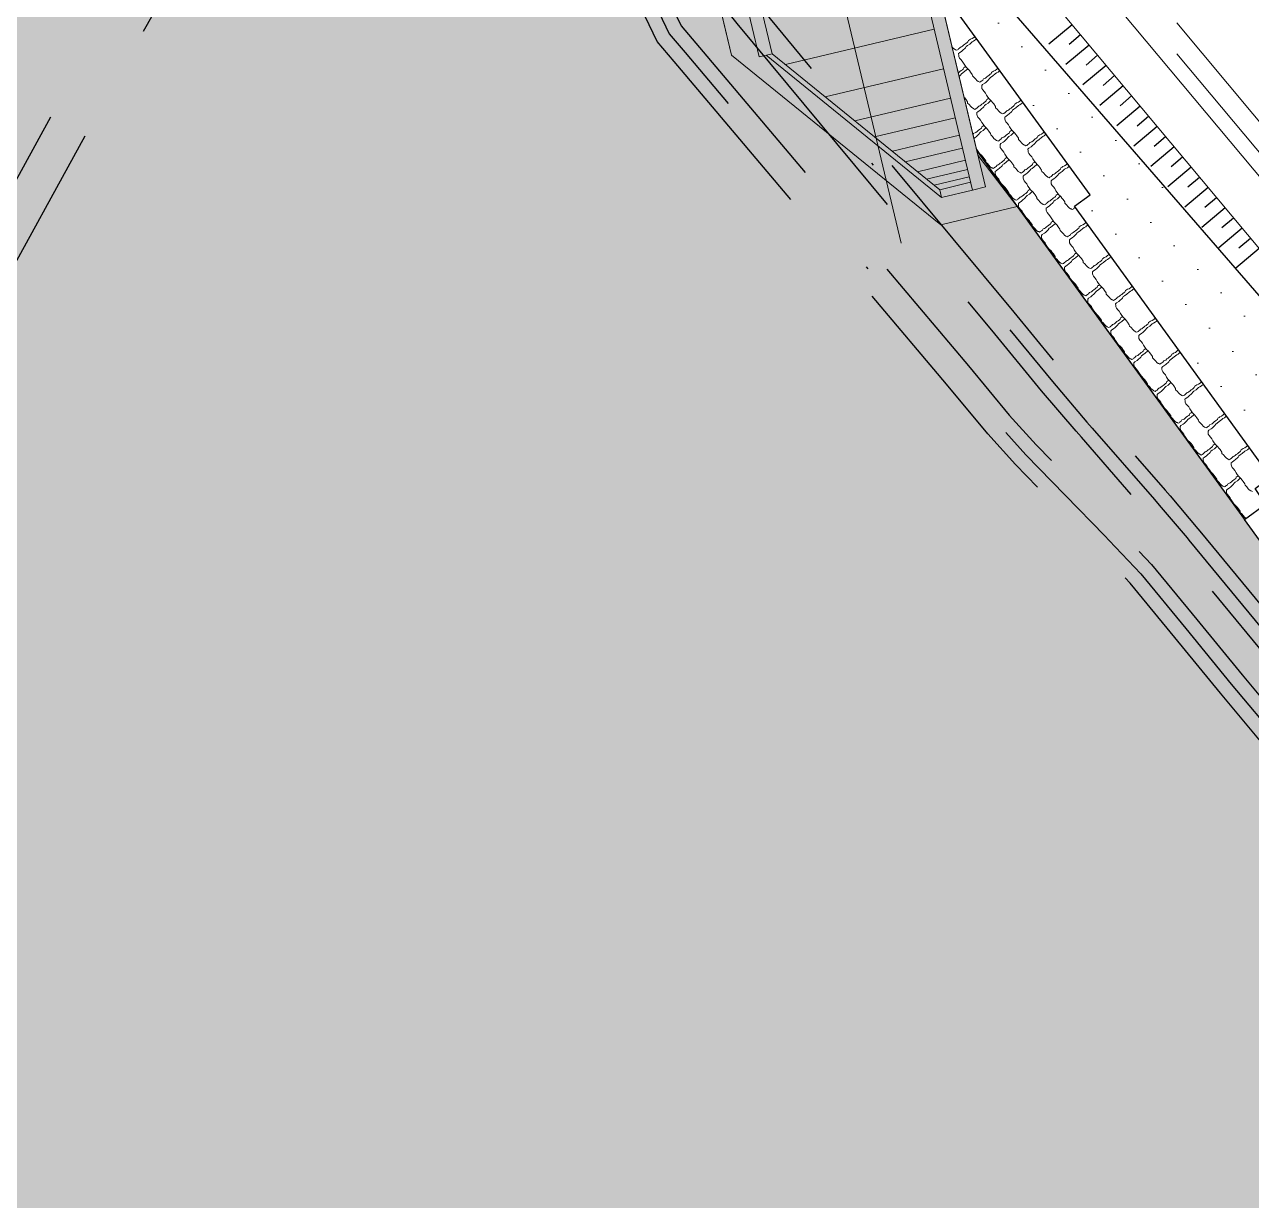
# Model space of a CAD drawing. Extents: x -367 to 63045, y 275 to 109039.
# Drawn here: x 62247.84 to 62294.12, y 108348.24 to 108392.58 of the extents above; entities that cross this region are included whole.
import ezdxf

# ---------------------------------------------------------------- set-up
doc = ezdxf.new("R2010")
doc.units = 0
doc.header["$LTSCALE"] = 25.401856
doc.header["$MEASUREMENT"] = 0
for name, pattern in [('ACAD_ISO04W100', [30, 24, -3, 0, -3]), ('DOT', [0.55, 0.3, -0.25]), ('NASCOSTA', [9.525, 6.35, -3.175]), ('TRATTEGGIATA2', [0.375, 0.25, -0.125]), ('TRATTOPUNTO2', [12.7, 6.35, -3.175, 0, -3.175])]:
    doc.linetypes.add(name, pattern=pattern)
for name, color, linetype in [('Bâti', 7, 'Continuous'), ('colore lago', 131, 'Continuous'), ('Conduite 1000', 170, 'Continuous'), ('Limite fiume', 6, 'Continuous'), ('LIN010CO', 2, 'Continuous'), ('LIN010TR', 2, 'NASCOSTA'), ('LIN018CO', 6, 'Continuous'), ('LIN018TR', 6, 'NASCOSTA'), ('LIN025CO', 7, 'Continuous'), ('LINCOLO-ROSSO-025', 10, 'Continuous'), ('sezioni', 7, 'Continuous'), ('TRATTCOLO-32', 255, 'Continuous')]:
    doc.layers.add(name, color=color, linetype=linetype)
doc.layers.add('Colori bordi', color=5, linetype='Continuous', plot=False)

# ---------------------------------------------------------------- blocks, each defined once
blk = doc.blocks.new('CONTORNO')
at = {"layer": 'Colori bordi', "lineweight": 0, "ltscale": 2, "flags": 128}
blk.add_lwpolyline([(18.407, -96.98), (19.153, -100.108), (27.051, -106.511), (29.932, -105.824), (28.44, -103.877), (26.165, -94.334)], dxfattribs=at)

msp = doc.modelspace()

# ---------------------------------------------------------------- hatches: boundary and pattern name
at = {"layer": 'colore lago', "linetype": 'Continuous', "lineweight": 0}
msp.add_hatch(color=256, dxfattribs=at).paths.add_polyline_path([(62336.92323, 108293.04813), (62333.90524, 108303.27811), (62333.50124, 108310.92212), (62334.36424, 108318.97013), (62332.61625, 108325.87713), (62326.06826, 108334.70213), (62319.40526, 108340.13313), (62316.61826, 108344.33414), (62312.52126, 108349.63313), (62306.31327, 108355.78014), (62304.17027, 108355.55414), (62302.59827, 108357.25814), (62302.86027, 108361.51714), (62293.86072, 108373.91181), (62285.29071, 108385.71488), (62282.40962, 108385.02816), (62274.51151, 108391.43158), (62273.76615, 108394.55875), (62260.40498, 108410.55144), (62260.52889, 108410.65209), (62260.3153, 108410.90117), (62255.5903, 108416.41117), (62250.33131, 108421.94018), (62241.24231, 108431.17917), (62234.98331, 108437.62619), (62227.60532, 108445.26418), (62220.97633, 108452.32219), (62211.76733, 108462.6542), (62208.62233, 108466.7012), (62197.58734, 108482.1832), (62191.89137, 108491.3199), (62191.43882, 108491.03891), (62186.59769, 108488.03303), (62181.27969, 108484.73108), (62168.59034, 108476.85222), (62174.6282, 108467.19098), (62189.12332, 108443.99721), (62186.69934, 108442.47111), (62188.56332, 108439.28421), (62189.55032, 108437.2682), (62191.19031, 108432.91621), (62192.78731, 108428.64721), (62194.52631, 108424.4992), (62197.2043, 108419.1592), (62200.2003, 108414.07821), (62204.1643, 108407.81121), (62206.6852, 108403.75234), (62207.99329, 108401.6462), (62212.81229, 108394.01118), (62216.40901, 108388.33722), (62217.92529, 108388.60119), (62221.00729, 108386.75419), (62224.21728, 108383.37418), (62224.25628, 108374.64619), (62231.54027, 108364.01618), (62237.33527, 108356.54217), (62246.91026, 108344.37718), (62258.01525, 108328.60216), (62257.89824, 108328.25189), (62266.16024, 108316.11416), (62275.87224, 108302.28214), (62285.89723, 108284.80716), (62293.80836, 108270.24562), (62344.47634, 108270.24559), (62342.63322, 108276.55612), (62338.51123, 108287.84912)])
at = {"layer": 'LIN010CO', "linetype": 'Continuous', "lineweight": 0}
h = msp.add_hatch(dxfattribs=at)
h.set_pattern_fill('DOTS', color=256, scale=20, angle=-45.000034, style=0)
h.set_pattern_definition([(314.9999663, (170922.6624, 46313.891), (1.325825475, 0.441940959), [0, -1.25])])
h.paths.add_polyline_path([(62293.8866, 108373.87615), (62294.74989, 108374.50297), (62294.36226, 108375.0659), (62294.97124, 108375.52722), (62287.60552, 108385.68906), (62288.17528, 108386.18233), (62282.90207, 108393.29149), (62282.52255, 108393.0156), (62281.52408, 108397.20465), (62296.55122, 108379.88712), (62296.74527, 108380.04923), (62302.195, 108373.52616), (62302.38904, 108373.68828), (62305.512, 108369.95025), (62305.07168, 108369.58238), (62313.72335, 108361.01655), (62312.72414, 108360.17064), (62313.20972, 108359.60155), (62302.86027, 108361.51714)])
at = {"layer": 'LINCOLO-ROSSO-025', "linetype": 'Continuous', "lineweight": 0}
h = msp.add_hatch(color=256, dxfattribs=at)
h.dxf.hatch_style = 1
h.paths.add_polyline_path([(62281.52404, 108397.20468), (62280.80485, 108398.06552), (62280.65178, 108398.70771), (62277.65571, 108397.99359), (62280.34758, 108386.69997), (62282.40959, 108385.02818), (62285.29068, 108385.7149), (62283.79853, 108387.66216)])
h.paths.add_polyline_path([(62277.65571, 108397.99359), (62274.17327, 108397.16354), (62274.62875, 108395.2526), (62273.76611, 108394.55877), (62274.51148, 108391.43161), (62280.34758, 108386.69997)])

# ---------------------------------------------------------------- linework, layer by layer
at = {"layer": 'Bâti', "color": 2, "linetype": 'DOT'}
for p, q in [((62254.74728, 108399.69419), (62248.82028, 108389.09219)), ((62256.03955, 108398.97174), (62250.11254, 108388.36976)), ((62248.82028, 108389.09219), (62241.81827, 108376.37819)), ((62250.11714, 108388.37797), (62243.11513, 108375.66397))]:
    msp.add_line(p, q, dxfattribs=at)
at = {"layer": 'Colori bordi', "linetype": 'Continuous', "lineweight": 0, "flags": 128}
msp.add_lwpolyline([(62302.86027, 108361.51714), (62293.86072, 108373.91181), (62285.29071, 108385.71488), (62282.40962, 108385.02816), (62274.51151, 108391.43158), (62273.76615, 108394.55875)], dxfattribs=at)
at = {"layer": 'Conduite 1000', "linetype": 'TRATTEGGIATA2', "ltscale": 1.5, "flags": 128}
for points, elevation in [([(62251.95946, 108435.53684), (62257.4907, 108429.58396), (62263.07437, 108424.05841), (62264.02223, 108422.78383), (62264.81419, 108421.02543), (62266.05072, 108417.42945), (62273.68149, 108396.40989), (62274.80459, 108394.23107), (62275.54754, 108393.3015), (62285.15483, 108381.73258), (62287.02351, 108379.45941), (62288.3225, 108377.94112), (62288.51647, 108377.71842), (62290.86799, 108375.02093), (62291.05237, 108374.80341), (62292.10461, 108373.56749), (62292.17715, 108373.4816), (62295.67762, 108369.23307), (62299.92524, 108364.06733), (62304.18014, 108358.89406), (62309.20658, 108352.82374), (62314.23312, 108346.7533), (62319.36916, 108340.58435), (62324.5069, 108334.41528), (62329.22024, 108328.76836), (62333.93474, 108323.12195), (62354.72119, 108298.35522), (62356.13646, 108296.63077), (62357.41948, 108295.16879), (62358.1715, 108294.23255), (62359.12181, 108293.10567), (62359.46553, 108292.72139), (62364.09006, 108286.93347), (62371.40697, 108278.241), (62371.76234, 108277.14286), (62370.74431, 108276.81342), (62370.45345, 108277.71223), (62363.26266, 108286.25487), (62358.64817, 108292.03023), (62358.31389, 108292.40394), (62357.34529, 108293.55252), (62356.59987, 108294.48054), (62355.32057, 108295.93828), (62353.89782, 108297.67185), (62333.11428, 108322.43512), (62328.39878, 108328.08271), (62323.68507, 108333.73008), (62318.54685, 108339.89972), (62313.40989, 108346.06977), (62308.38244, 108352.14133), (62303.35487, 108358.21301), (62299.09877, 108363.38775), (62294.85182, 108368.55267), (62291.35549, 108372.79617), (62291.28851, 108372.87547), (62290.2369, 108374.11066), (62290.05656, 108374.32342), (62287.70961, 108377.01565), (62287.51254, 108377.24192), (62286.20363, 108378.7718), (62284.32996, 108381.05104), (62274.71796, 108392.62562), (62273.90228, 108393.64619), (62272.69906, 108395.98046), (62265.04183, 108417.07289), (62263.81836, 108420.63092), (62263.09432, 108422.23852), (62262.26413, 108423.35486), (62256.72212, 108428.83919), (62251.1756, 108434.80851)], 279.04002), ([(62252.41321, 108431.84472), (62254.14115, 108430.06182), (62258.02784, 108426.06464), (62261.92291, 108422.06028), (62262.7758, 108420.95461), (62263.27823, 108419.7726), (62264.06082, 108417.4834), (62264.96708, 108414.69504), (62265.87182, 108411.91133), (62271.4111, 108395.0468), (62272.60671, 108392.52841), (62273.16639, 108391.87993), (62283.44518, 108379.71143), (62284.98426, 108377.84661), (62285.99854, 108376.72741), (62287.47736, 108375.21273), (62288.9777, 108373.67422), (62289.15044, 108373.48544), (62290.34883, 108372.2227), (62292.05886, 108370.14168), (62293.77573, 108368.05304), (62298.89739, 108361.89308), (62304.02188, 108355.73194), (62307.20367, 108351.89342), (62314.27247, 108343.36907), (62319.39961, 108337.2491), (62323.03994, 108332.90385), (62324.53695, 108331.11621), (62324.65013, 108330.97909), (62325.7453, 108329.67485), (62334.25039, 108319.52437), (62334.42615, 108319.3151), (62350.21247, 108300.51809), (62352.17408, 108298.15808), (62354.56962, 108295.25147), (62355.40394, 108294.28255), (62356.42608, 108293.00175), (62357.81361, 108291.33771), (62361.63176, 108286.69279), (62365.61676, 108281.91706), (62369.66666, 108277.06356), (62370.1606, 108275.60771), (62369.14733, 108275.26393), (62368.71742, 108276.53105), (62364.79521, 108281.23153), (62360.80768, 108286.01029), (62356.98941, 108290.65536), (62355.59692, 108292.32534), (62354.58008, 108293.5995), (62353.75126, 108294.56203), (62351.34979, 108297.47584), (62349.39134, 108299.83204), (62333.60679, 108318.62695), (62333.43063, 108318.83669), (62324.92551, 108328.98721), (62323.82779, 108330.29449), (62323.71416, 108330.43217), (62322.21974, 108332.21671), (62318.57941, 108336.56196), (62313.45054, 108342.68399), (62306.37988, 108351.21058), (62303.19867, 108355.04841), (62298.07463, 108361.209), (62292.95105, 108367.37127), (62291.23217, 108369.46236), (62289.5464, 108371.51386), (62288.36762, 108372.75592), (62288.19978, 108372.93934), (62286.71174, 108374.46524), (62285.21904, 108375.99415), (62284.17478, 108377.14643), (62282.62383, 108379.02563), (62272.35264, 108391.18512), (62271.70215, 108391.93883), (62270.41558, 108394.64883), (62264.85473, 108411.57901), (62263.94947, 108414.36431), (62263.04573, 108417.14495), (62262.27832, 108419.38975), (62261.84475, 108420.40974), (62261.11315, 108421.35819), (62257.26071, 108425.31871), (62253.3734, 108429.31652), (62251.64486, 108431.10005)], 277.83343)]:
    msp.add_lwpolyline(points, close=True, dxfattribs=dict(at, elevation=elevation))
at = {"layer": 'Conduite 1000', "linetype": 'TRATTOPUNTO2', "ltscale": 0.1, "flags": 128}
for points, elevation in [([(62251.56753, 108435.17267), (62257.10641, 108429.21158), (62262.66925, 108423.70664), (62263.55828, 108422.51117), (62264.31628, 108420.82817), (62265.54628, 108417.25117), (62273.19028, 108396.19517), (62274.35343, 108393.93863), (62275.13275, 108392.96356), (62284.7424, 108381.39181), (62286.61357, 108379.1156), (62287.91752, 108377.59152), (62288.11304, 108377.36704), (62290.46228, 108374.67217), (62290.64464, 108374.45703), (62291.69656, 108373.22148), (62291.76632, 108373.13888), (62295.26472, 108368.89287), (62299.512, 108363.72754), (62303.7675, 108358.55354), (62308.79451, 108352.48254), (62313.82151, 108346.41154), (62318.95801, 108340.24203), (62324.09598, 108334.07268), (62328.80951, 108328.42553), (62333.52451, 108322.77853), (62354.30951, 108298.01353), (62355.72851, 108296.28453), (62357.00968, 108294.82467), (62357.7584, 108293.89253), (62358.71785, 108292.7548), (62359.05685, 108292.37581), (62363.67636, 108286.59417), (62370.93021, 108277.97661), (62371.25333, 108276.97814)], 279.04002), ([(62252.02903, 108431.47238), (62253.75728, 108429.68917), (62257.64428, 108425.69167), (62261.51803, 108421.70923), (62262.31028, 108420.68217), (62262.77828, 108419.58117), (62263.55328, 108417.31417), (62264.45828, 108414.52967), (62265.36328, 108411.74517), (62270.91334, 108394.84782), (62272.15443, 108392.23362), (62272.75952, 108391.53252), (62283.03451, 108379.36853), (62284.57952, 108377.49652), (62285.60879, 108376.36078), (62287.09455, 108374.83898), (62288.58874, 108373.30678), (62288.75903, 108373.12068), (62289.94762, 108371.86828), (62291.64552, 108369.80202), (62293.36339, 108367.71216), (62298.48601, 108361.55104), (62303.61028, 108355.39017), (62306.79178, 108351.552), (62313.86151, 108343.02653), (62318.98951, 108336.90553), (62322.62984, 108332.56028), (62324.12555, 108330.77419), (62324.23896, 108330.63679), (62325.3354, 108329.33103), (62333.84051, 108319.18053), (62334.01647, 108318.97103), (62349.80191, 108300.17506), (62351.76193, 108297.81696), (62354.16044, 108294.90675), (62354.99201, 108293.94103), (62356.0115, 108292.66354), (62357.40151, 108290.99654), (62361.21972, 108286.35154), (62365.20599, 108281.5743), (62369.19204, 108276.7973), (62369.65397, 108275.43582)], 277.83343)]:
    msp.add_lwpolyline(points, dxfattribs=dict(at, elevation=elevation))
at = {"layer": 'Limite fiume', "color": 2, "linetype": 'Continuous'}
msp.add_line((62283.76031, 108387.82263), (62293.86072, 108373.91181), dxfattribs=at)
at = {"layer": 'Limite fiume', "color": 2, "linetype": 'Continuous', "flags": 128}
msp.add_lwpolyline([(62293.86072, 108373.91181), (62294.6545, 108374.50032), (62294.25922, 108375.08283), (62294.83802, 108375.52213), (62287.449, 108385.72845), (62288.0425, 108386.16136), (62282.89542, 108393.22148), (62282.53665, 108392.95645), (62281.52408, 108397.20465), (62296.55122, 108379.88712), (62296.74527, 108380.04923), (62302.195, 108373.52616), (62302.38904, 108373.68828), (62305.512, 108369.95025), (62305.07168, 108369.58238), (62313.6709, 108360.97278), (62312.72414, 108360.17064), (62313.20972, 108359.60155), (62302.86027, 108361.51714)], close=True, dxfattribs=at)
at = {"layer": 'LIN010CO', "linetype": 'Continuous', "lineweight": 0}
for p, q in [((62282.15251, 108392.41159), (62276.54064, 108391.07398)), ((62276.0425, 108391.47785), (62282.36282, 108386.35363)), ((62282.50943, 108390.91413), (62278.04909, 108389.851)), ((62282.77323, 108389.80737), (62279.16399, 108388.9471)), ((62282.94953, 108389.0677), (62279.90909, 108388.343)), ((62283.10746, 108388.40512), (62280.57653, 108387.80187)), ((62283.22271, 108387.92158), (62281.06363, 108387.40695)), ((62283.33189, 108387.46355), (62281.52502, 108387.03288)), ((62283.41369, 108387.12034), (62281.87075, 108386.75258)), ((62283.47992, 108386.84249), (62282.15064, 108386.52566)), ((62283.53012, 108386.63186), (62282.36282, 108386.35363)), ((62282.36282, 108386.35363), (62282.43238, 108386.0618))]:
    msp.add_line(p, q, dxfattribs=at)
at = {"layer": 'LIN010CO', "linetype": 'Continuous', "lineweight": 0, "flags": 128}
for points in [[(62282.82522, 108391.74575), (62282.84898, 108391.71772), (62282.88777, 108391.67511), (62282.94218, 108391.63777), (62282.94218, 108391.63777), (62282.95994, 108391.63158), (62283.00176, 108391.61089), (62283.03402, 108391.62875), (62283.05482, 108391.64449), (62283.07562, 108391.66022), (62283.11305, 108391.68855), (62283.1452, 108391.7325), (62283.18792, 108391.74519), (62283.22434, 108391.76621), (62283.26695, 108391.80499), (62283.30854, 108391.83646), (62283.35429, 108391.87107), (62283.40005, 108391.90569), (62283.42916, 108391.92772), (62283.44771, 108391.981), (62283.48829, 108392.00517), (62283.52157, 108392.03034), (62283.58823, 108392.05461), (62283.64646, 108392.09867), (62283.68491, 108392.1343), (62283.6854, 108392.13788)], [(62283.76198, 108392.03285), (62283.74887, 108392.0359), (62283.72807, 108392.02016), (62283.69379, 108391.98768), (62283.63758, 108391.95823), (62283.58868, 108391.92778), (62283.49515, 108391.84393), (62283.41297, 108391.7883), (62283.36722, 108391.75368), (62283.33406, 108391.70242), (62283.22704, 108391.60182), (62283.19376, 108391.57665), (62283.10743, 108391.51787), (62283.0773, 108391.48853), (62283.07865, 108391.41759), (62283.08405, 108391.37588), (62283.1135, 108391.31966), (62283.16488, 108391.2604), (62283.21625, 108391.20114), (62283.25729, 108391.12098), (62283.30664, 108391.0471), (62283.36015, 108390.97637), (62283.43873, 108390.89845), (62283.48696, 108390.84335), (62283.52788, 108390.78926), (62283.59298, 108390.69459), (62283.59736, 108390.64557), (62283.6602, 108390.58844), (62283.72102, 108390.5167), (62283.75981, 108390.47409), (62283.81422, 108390.43675), (62283.81422, 108390.43675), (62283.83198, 108390.43056), (62283.8738, 108390.40987), (62283.90606, 108390.42773), (62283.92686, 108390.44347), (62283.94766, 108390.4592), (62283.98509, 108390.48753), (62284.01724, 108390.53148), (62284.05996, 108390.54417), (62284.09638, 108390.56519), (62284.13899, 108390.60397), (62284.18058, 108390.63544), (62284.22634, 108390.67005), (62284.27209, 108390.70467), (62284.3012, 108390.7267), (62284.31975, 108390.77998), (62284.36033, 108390.80415), (62284.39361, 108390.82932), (62284.46027, 108390.85359), (62284.5185, 108390.89765), (62284.55695, 108390.93328), (62284.55801, 108390.94095)], [(62283.06085, 108390.7572), (62283.08491, 108390.7791), (62283.12651, 108390.81057), (62283.17226, 108390.84519), (62283.21801, 108390.8798), (62283.24713, 108390.90183), (62283.26568, 108390.95512), (62283.30626, 108390.97928), (62283.33914, 108391.00415)], [(62283.42422, 108390.91284), (62283.40664, 108390.90189), (62283.31311, 108390.81804), (62283.23094, 108390.76241), (62283.18519, 108390.72779), (62283.15202, 108390.67653), (62283.09324, 108390.62128)], [(62284.63829, 108390.83083), (62284.62091, 108390.83487), (62284.60012, 108390.81914), (62284.56583, 108390.78666), (62284.50962, 108390.75721), (62284.46072, 108390.72676), (62284.36719, 108390.64291), (62284.28501, 108390.58728), (62284.23926, 108390.55266), (62284.2061, 108390.5014), (62284.09908, 108390.4008), (62284.0658, 108390.37563), (62283.97947, 108390.31685), (62283.94934, 108390.28751), (62283.95069, 108390.21657), (62283.95609, 108390.17486), (62283.98554, 108390.11864), (62284.03692, 108390.05938), (62284.0883, 108390.00012), (62284.12933, 108389.91996), (62284.17868, 108389.84608), (62284.23219, 108389.77535), (62284.31078, 108389.69743), (62284.359, 108389.64233), (62284.39992, 108389.58824), (62284.46502, 108389.49357), (62284.4694, 108389.44455), (62284.53224, 108389.38742), (62284.59306, 108389.31568), (62284.63185, 108389.27306), (62284.68626, 108389.23573), (62284.68626, 108389.23573), (62284.70402, 108389.22954), (62284.74584, 108389.20885), (62284.7781, 108389.22671), (62284.7989, 108389.24245), (62284.8197, 108389.25818), (62284.85713, 108389.28651), (62284.88928, 108389.33046), (62284.932, 108389.34315), (62284.96842, 108389.36417), (62285.01103, 108389.40294), (62285.05262, 108389.43441), (62285.09838, 108389.46903), (62285.14413, 108389.50365), (62285.17324, 108389.52568), (62285.19179, 108389.57896), (62285.23237, 108389.60313), (62285.26565, 108389.6283), (62285.33231, 108389.65257), (62285.39054, 108389.69663), (62285.42899, 108389.73226), (62285.43062, 108389.74401)], [(62283.27732, 108389.84901), (62283.30493, 108389.81746), (62283.34585, 108389.76338), (62283.41094, 108389.6687), (62283.41533, 108389.61968), (62283.47817, 108389.56256), (62283.53899, 108389.49082), (62283.57777, 108389.4482), (62283.63218, 108389.41086), (62283.63218, 108389.41086), (62283.64995, 108389.40467), (62283.69176, 108389.38398), (62283.72403, 108389.40185), (62283.74483, 108389.41758), (62283.76562, 108389.43332), (62283.80306, 108389.46164), (62283.83521, 108389.50559), (62283.87793, 108389.51829), (62283.91435, 108389.5393), (62283.95695, 108389.57808), (62283.99855, 108389.60955), (62284.0443, 108389.64417), (62284.09005, 108389.67878), (62284.11917, 108389.70081), (62284.13772, 108389.7541), (62284.1783, 108389.77826), (62284.21118, 108389.80313)], [(62284.29626, 108389.71182), (62284.27869, 108389.70087), (62284.18516, 108389.61702), (62284.10298, 108389.56139), (62284.05723, 108389.52677), (62284.02406, 108389.47551), (62283.91704, 108389.37492), (62283.88377, 108389.34974), (62283.79743, 108389.29096), (62283.76731, 108389.26163), (62283.76866, 108389.19068), (62283.77405, 108389.14897), (62283.80351, 108389.09275), (62283.85489, 108389.0335), (62283.90626, 108388.97424), (62283.94729, 108388.89407), (62283.99665, 108388.82019), (62284.05016, 108388.74947), (62284.12874, 108388.67154), (62284.17697, 108388.61644), (62284.21789, 108388.56236), (62284.28298, 108388.46768), (62284.28737, 108388.41866), (62284.35021, 108388.36154), (62284.41103, 108388.2898), (62284.44981, 108388.24718), (62284.50422, 108388.20984), (62284.50422, 108388.20984), (62284.52199, 108388.20365), (62284.56381, 108388.18296), (62284.59607, 108388.20083), (62284.61687, 108388.21656), (62284.63766, 108388.2323), (62284.6751, 108388.26062), (62284.70725, 108388.30457), (62284.74997, 108388.31727), (62284.78639, 108388.33828), (62284.82899, 108388.37706), (62284.87059, 108388.40853), (62284.91634, 108388.44315), (62284.96209, 108388.47776), (62284.99121, 108388.49979), (62285.00976, 108388.55308), (62285.05034, 108388.57724), (62285.08322, 108388.60211)], [(62285.5146, 108389.62882), (62285.49295, 108389.63385), (62285.47216, 108389.61812), (62285.43787, 108389.58564), (62285.38166, 108389.55619), (62285.33276, 108389.52574), (62285.23923, 108389.44189), (62285.15705, 108389.38625), (62285.1113, 108389.35164), (62285.07814, 108389.30038), (62284.97112, 108389.19978), (62284.93784, 108389.17461), (62284.85151, 108389.11583), (62284.82138, 108389.08649), (62284.82273, 108389.01555), (62284.82813, 108388.97384), (62284.85758, 108388.91762), (62284.90896, 108388.85836), (62284.96034, 108388.7991), (62285.00137, 108388.71893), (62285.05072, 108388.64506), (62285.10423, 108388.57433), (62285.18282, 108388.49641), (62285.23104, 108388.44131), (62285.27196, 108388.38722), (62285.33706, 108388.29255), (62285.34144, 108388.24353), (62285.40428, 108388.1864), (62285.4651, 108388.11466), (62285.50389, 108388.07204), (62285.5583, 108388.03471), (62285.5583, 108388.03471), (62285.57606, 108388.02852), (62285.61788, 108388.00782), (62285.65014, 108388.02569), (62285.67094, 108388.04143), (62285.69174, 108388.05716), (62285.72917, 108388.08549), (62285.76132, 108388.12944), (62285.80404, 108388.14213), (62285.84046, 108388.16315), (62285.88307, 108388.20192), (62285.92466, 108388.23339), (62285.97042, 108388.26801), (62286.01617, 108388.30263), (62286.04528, 108388.32466), (62286.06383, 108388.37794), (62286.10442, 108388.4021), (62286.13769, 108388.42728), (62286.20435, 108388.45155), (62286.26258, 108388.49561), (62286.30103, 108388.53124), (62286.30322, 108388.54708)], [(62283.61522, 108388.43136), (62283.62102, 108388.43575), (62283.65317, 108388.4797), (62283.69589, 108388.4924), (62283.73231, 108388.51342), (62283.77492, 108388.55219), (62283.81651, 108388.58366), (62283.86227, 108388.61828), (62283.90802, 108388.6529), (62283.93714, 108388.67492), (62283.95568, 108388.72821), (62283.99627, 108388.75237), (62284.02914, 108388.77725)], [(62284.11423, 108388.68593), (62284.09665, 108388.67498), (62284.00312, 108388.59113), (62283.92095, 108388.5355), (62283.87519, 108388.50089), (62283.84203, 108388.44963), (62283.73501, 108388.34903), (62283.70174, 108388.32385), (62283.64934, 108388.28818)], [(62285.1683, 108388.5108), (62285.15073, 108388.49985), (62285.0572, 108388.416), (62284.97502, 108388.36037), (62284.92927, 108388.32575), (62284.8961, 108388.27449), (62284.78909, 108388.1739), (62284.75581, 108388.14872), (62284.66948, 108388.08994), (62284.63935, 108388.0606), (62284.6407, 108387.98966), (62284.6461, 108387.94795), (62284.67555, 108387.89173), (62284.72693, 108387.83248), (62284.7783, 108387.77322), (62284.81934, 108387.69305), (62284.86869, 108387.61917), (62284.9222, 108387.54845), (62285.00078, 108387.47052), (62285.04901, 108387.41542), (62285.08993, 108387.36134), (62285.15502, 108387.26666), (62285.15941, 108387.21764), (62285.22225, 108387.16052), (62285.28307, 108387.08877), (62285.32185, 108387.04616), (62285.37626, 108387.00882), (62285.37626, 108387.00882), (62285.39403, 108387.00263), (62285.43585, 108386.98194), (62285.46811, 108386.99981), (62285.48891, 108387.01554), (62285.5097, 108387.03128), (62285.54714, 108387.0596), (62285.57929, 108387.10355), (62285.62201, 108387.11624), (62285.65843, 108387.13726), (62285.70103, 108387.17604), (62285.74263, 108387.20751), (62285.78838, 108387.24212), (62285.83413, 108387.27674), (62285.86325, 108387.29877), (62285.8818, 108387.35206), (62285.92238, 108387.37622), (62285.95526, 108387.40109)], [(62286.39091, 108388.42681), (62286.36499, 108388.43283), (62286.3442, 108388.4171), (62286.30991, 108388.38461), (62286.2537, 108388.35517), (62286.2048, 108388.32472), (62286.11127, 108388.24087), (62286.0291, 108388.18523), (62285.98334, 108388.15062), (62285.95018, 108388.09936), (62285.84316, 108387.99876), (62285.80989, 108387.97359), (62285.72355, 108387.91481), (62285.69342, 108387.88547), (62285.69477, 108387.81453), (62285.70017, 108387.77282), (62285.72962, 108387.7166), (62285.781, 108387.65734), (62285.83238, 108387.59808), (62285.87341, 108387.51791), (62285.92276, 108387.44404), (62285.97627, 108387.37331), (62286.05486, 108387.29539), (62286.10308, 108387.24029), (62286.14401, 108387.1862), (62286.2091, 108387.09153), (62286.21348, 108387.04251), (62286.27632, 108386.98538), (62286.33714, 108386.91364), (62286.37593, 108386.87102), (62286.43034, 108386.83369), (62286.43034, 108386.83369), (62286.4481, 108386.8275), (62286.48992, 108386.8068), (62286.52218, 108386.82467), (62286.54298, 108386.84041), (62286.56378, 108386.85614), (62286.60121, 108386.88447), (62286.63336, 108386.92842), (62286.67608, 108386.94111), (62286.7125, 108386.96213), (62286.75511, 108387.0009), (62286.7967, 108387.03237), (62286.84246, 108387.06699), (62286.88821, 108387.10161), (62286.91733, 108387.12364), (62286.93587, 108387.17692), (62286.97646, 108387.20108), (62287.00973, 108387.22626), (62287.07639, 108387.25053), (62287.13462, 108387.29459), (62287.17307, 108387.33022), (62287.17583, 108387.35015)], [(62283.73567, 108387.92599), (62283.76526, 108387.86818), (62283.81461, 108387.79431), (62283.86812, 108387.72358), (62283.94671, 108387.64565), (62283.99493, 108387.59055), (62284.03586, 108387.53647), (62284.10095, 108387.44179), (62284.10533, 108387.39278), (62284.16817, 108387.33565), (62284.22899, 108387.26391), (62284.26778, 108387.22129), (62284.32219, 108387.18395), (62284.32219, 108387.18395), (62284.33995, 108387.17777), (62284.38177, 108387.15707), (62284.41403, 108387.17494), (62284.43483, 108387.19068), (62284.45563, 108387.20641), (62284.49306, 108387.23473), (62284.52521, 108387.27868), (62284.56793, 108387.29138), (62284.60435, 108387.31239), (62284.64696, 108387.35117), (62284.68855, 108387.38264), (62284.73431, 108387.41726), (62284.78006, 108387.45188), (62284.80918, 108387.4739), (62284.82772, 108387.52719), (62284.86831, 108387.55135), (62284.90118, 108387.57623)], [(62284.98627, 108387.48491), (62284.96869, 108387.47396), (62284.87516, 108387.39011), (62284.79299, 108387.33448), (62284.74723, 108387.29986), (62284.71407, 108387.24861), (62284.60705, 108387.14801), (62284.57378, 108387.12283), (62284.48744, 108387.06405), (62284.45731, 108387.03472), (62284.45866, 108386.96378), (62284.46406, 108386.92207), (62284.49352, 108386.86585), (62284.54489, 108386.80659), (62284.59627, 108386.74733), (62284.6373, 108386.66716), (62284.68665, 108386.59329), (62284.74017, 108386.52256), (62284.81875, 108386.44463), (62284.86698, 108386.38953), (62284.9079, 108386.33545), (62284.97299, 108386.24077), (62284.97737, 108386.19175), (62285.04022, 108386.13463), (62285.10103, 108386.06289), (62285.13982, 108386.02027), (62285.19423, 108385.98293), (62285.19423, 108385.98293), (62285.21199, 108385.97675), (62285.25381, 108385.95605), (62285.28608, 108385.97392), (62285.30687, 108385.98965), (62285.32767, 108386.00539), (62285.3651, 108386.03371), (62285.39725, 108386.07766), (62285.43997, 108386.09036), (62285.47639, 108386.11137), (62285.519, 108386.15015), (62285.56059, 108386.18162), (62285.60635, 108386.21624), (62285.6521, 108386.25085), (62285.68122, 108386.27288), (62285.69976, 108386.32617), (62285.74035, 108386.35033), (62285.77322, 108386.37521)], [(62286.04034, 108387.30978), (62286.02277, 108387.29883), (62285.92924, 108387.21498), (62285.84706, 108387.15935), (62285.80131, 108387.12473), (62285.76815, 108387.07347), (62285.66113, 108386.97288), (62285.62785, 108386.9477), (62285.54152, 108386.88892), (62285.51139, 108386.85958), (62285.51274, 108386.78864), (62285.51814, 108386.74693), (62285.54759, 108386.69071), (62285.59897, 108386.63145), (62285.65034, 108386.5722), (62285.69138, 108386.49203), (62285.74073, 108386.41815), (62285.79424, 108386.34743), (62285.87282, 108386.2695), (62285.92105, 108386.2144), (62285.96197, 108386.16031), (62286.02706, 108386.06564), (62286.03145, 108386.01662), (62286.09429, 108385.95949), (62286.15511, 108385.88775), (62286.19389, 108385.84514), (62286.2483, 108385.8078), (62286.2483, 108385.8078), (62286.26607, 108385.80161), (62286.30789, 108385.78092), (62286.34015, 108385.79879), (62286.36095, 108385.81452), (62286.38174, 108385.83026), (62286.41918, 108385.85858), (62286.45133, 108385.90253), (62286.49405, 108385.91522), (62286.53047, 108385.93624), (62286.57308, 108385.97502), (62286.61467, 108386.00649), (62286.66042, 108386.0411), (62286.70618, 108386.07572), (62286.73529, 108386.09775), (62286.75384, 108386.15103), (62286.79442, 108386.1752), (62286.8273, 108386.20007)], [(62287.26722, 108387.22479), (62287.23703, 108387.23181), (62287.21624, 108387.21608), (62287.18195, 108387.18359), (62287.12574, 108387.15415), (62287.07684, 108387.12369), (62286.98331, 108387.03985), (62286.90114, 108386.98421), (62286.85538, 108386.9496), (62286.82222, 108386.89834), (62286.7152, 108386.79774), (62286.68193, 108386.77257), (62286.59559, 108386.71379), (62286.56546, 108386.68445), (62286.56681, 108386.61351), (62286.57221, 108386.5718), (62286.60166, 108386.51558), (62286.65304, 108386.45632), (62286.70442, 108386.39706), (62286.74545, 108386.31689), (62286.7948, 108386.24302), (62286.84832, 108386.17229), (62286.9269, 108386.09437), (62286.97512, 108386.03927), (62287.01605, 108385.98518), (62287.08114, 108385.8905), (62287.08552, 108385.84149), (62287.14836, 108385.78436), (62287.20918, 108385.71262), (62287.24797, 108385.67), (62287.30238, 108385.63267), (62287.30238, 108385.63267), (62287.32014, 108385.62648), (62287.36196, 108385.60578), (62287.39422, 108385.62365), (62287.41502, 108385.63939), (62287.43582, 108385.65512), (62287.47325, 108385.68344), (62287.47744, 108385.68917)], [(62285.85831, 108386.28389), (62285.84073, 108386.27294), (62285.7472, 108386.18909), (62285.66503, 108386.13346), (62285.61927, 108386.09884), (62285.58611, 108386.04759), (62285.47909, 108385.94699), (62285.44582, 108385.92181), (62285.35948, 108385.86303), (62285.32935, 108385.8337), (62285.3307, 108385.76276), (62285.3361, 108385.72105), (62285.36556, 108385.66483), (62285.41693, 108385.60557), (62285.46831, 108385.54631), (62285.50934, 108385.46614), (62285.55869, 108385.39227), (62285.61221, 108385.32154), (62285.69079, 108385.24361), (62285.73902, 108385.18851), (62285.77994, 108385.13443), (62285.84503, 108385.03975), (62285.84941, 108384.99073), (62285.91226, 108384.93361), (62285.97307, 108384.86187), (62286.01186, 108384.81925), (62286.06627, 108384.78191), (62286.06627, 108384.78191), (62286.08403, 108384.77573), (62286.12585, 108384.75503), (62286.15812, 108384.7729), (62286.17891, 108384.78863), (62286.19971, 108384.80437), (62286.23714, 108384.83269), (62286.26929, 108384.87664), (62286.31201, 108384.88934), (62286.34844, 108384.91035), (62286.39104, 108384.94913), (62286.43263, 108384.9806), (62286.47839, 108385.01522), (62286.52414, 108385.04983), (62286.55326, 108385.07186), (62286.5718, 108385.12515), (62286.61239, 108385.14931), (62286.64526, 108385.17418)], [(62286.91238, 108386.10876), (62286.89481, 108386.09781), (62286.80128, 108386.01396), (62286.7191, 108385.95833), (62286.67335, 108385.92371), (62286.64019, 108385.87245), (62286.53317, 108385.77185), (62286.49989, 108385.74668), (62286.41356, 108385.6879), (62286.38343, 108385.65856), (62286.38478, 108385.58762), (62286.39018, 108385.54591), (62286.41963, 108385.48969), (62286.47101, 108385.43043), (62286.52238, 108385.37117), (62286.56342, 108385.29101), (62286.61277, 108385.21713), (62286.66628, 108385.14641), (62286.74486, 108385.06848), (62286.79309, 108385.01338), (62286.83401, 108384.95929), (62286.8991, 108384.86462), (62286.90349, 108384.8156), (62286.96633, 108384.75847), (62287.02715, 108384.68673), (62287.06593, 108384.64412), (62287.12035, 108384.60678), (62287.12035, 108384.60678), (62287.13811, 108384.60059), (62287.17993, 108384.5799), (62287.21219, 108384.59777), (62287.23299, 108384.6135), (62287.25378, 108384.62923), (62287.29122, 108384.65756), (62287.32337, 108384.70151), (62287.36609, 108384.7142), (62287.40251, 108384.73522), (62287.44512, 108384.774), (62287.48671, 108384.80547), (62287.53246, 108384.84008), (62287.57822, 108384.8747), (62287.60733, 108384.89673), (62287.62588, 108384.95001), (62287.66646, 108384.97418), (62287.69974, 108384.99935), (62287.7664, 108385.02362), (62287.82463, 108385.06768), (62287.86308, 108385.10331), (62287.86712, 108385.13254), (62287.8676, 108385.15025)], [(62286.73035, 108385.08287), (62286.71277, 108385.07192), (62286.61924, 108384.98807), (62286.53707, 108384.93244), (62286.49131, 108384.89782), (62286.45815, 108384.84657), (62286.35113, 108384.74597), (62286.31786, 108384.72079), (62286.23152, 108384.66201), (62286.20139, 108384.63268), (62286.20275, 108384.56174), (62286.20814, 108384.52003), (62286.2376, 108384.46381), (62286.28897, 108384.40455), (62286.34035, 108384.34529), (62286.38138, 108384.26512), (62286.43073, 108384.19125), (62286.48425, 108384.12052), (62286.56283, 108384.04259), (62286.61106, 108383.98749), (62286.65198, 108383.93341), (62286.71707, 108383.83873), (62286.72145, 108383.78971), (62286.7843, 108383.73259), (62286.84512, 108383.66085), (62286.8839, 108383.61823), (62286.93831, 108383.58089), (62286.93831, 108383.58089), (62286.95607, 108383.57471), (62286.99789, 108383.55401), (62287.03016, 108383.57188), (62287.05095, 108383.58761), (62287.07175, 108383.60335), (62287.10918, 108383.63167), (62287.14133, 108383.67562), (62287.18405, 108383.68832), (62287.22048, 108383.70933), (62287.26308, 108383.74811), (62287.30468, 108383.77958), (62287.35043, 108383.8142), (62287.39618, 108383.84881), (62287.4253, 108383.87084), (62287.44385, 108383.92413), (62287.48443, 108383.94829), (62287.5173, 108383.97316)], [(62288.03019, 108384.92568), (62287.98561, 108384.97072), (62287.96672, 108384.99568), (62287.92704, 108385.00491), (62287.90624, 108384.98917), (62287.87196, 108384.95669), (62287.81575, 108384.92724), (62287.76685, 108384.89679), (62287.67332, 108384.81294), (62287.59114, 108384.75731), (62287.54539, 108384.72269), (62287.51223, 108384.67143), (62287.40521, 108384.57083), (62287.37193, 108384.54566), (62287.2856, 108384.48688), (62287.25547, 108384.45754), (62287.25682, 108384.3866), (62287.26222, 108384.34489), (62287.29167, 108384.28867), (62287.34305, 108384.22941), (62287.39442, 108384.17015), (62287.43546, 108384.08999), (62287.48481, 108384.01611), (62287.53832, 108383.94539), (62287.6169, 108383.86746), (62287.66513, 108383.81236), (62287.70605, 108383.75827), (62287.77114, 108383.6636), (62287.77553, 108383.61458), (62287.83837, 108383.55745), (62287.89919, 108383.48571), (62287.93798, 108383.4431), (62287.99239, 108383.40576), (62287.99239, 108383.40576), (62288.01015, 108383.39957), (62288.05197, 108383.37888), (62288.08423, 108383.39674), (62288.10503, 108383.41248), (62288.12582, 108383.42821), (62288.16326, 108383.45654), (62288.19541, 108383.50049), (62288.23813, 108383.51318), (62288.27455, 108383.5342), (62288.31716, 108383.57298), (62288.35875, 108383.60445), (62288.4045, 108383.63906), (62288.45026, 108383.67368), (62288.47937, 108383.69571), (62288.49792, 108383.74899), (62288.5385, 108383.77316), (62288.57178, 108383.79833), (62288.63844, 108383.8226), (62288.69667, 108383.86666), (62288.73512, 108383.90229), (62288.73916, 108383.93152), (62288.73955, 108383.94584)], [(62287.60239, 108383.88185), (62287.58481, 108383.8709), (62287.49128, 108383.78705), (62287.40911, 108383.73142), (62287.36335, 108383.6968), (62287.33019, 108383.64554), (62287.22317, 108383.54495), (62287.1899, 108383.51977), (62287.10356, 108383.46099), (62287.07344, 108383.43166), (62287.07479, 108383.36072), (62287.08018, 108383.319), (62287.10964, 108383.26279), (62287.16101, 108383.20353), (62287.21239, 108383.14427), (62287.25342, 108383.0641), (62287.30277, 108382.99023), (62287.35629, 108382.9195), (62287.43487, 108382.84157), (62287.4831, 108382.78647), (62287.52402, 108382.73239), (62287.58911, 108382.63771), (62287.59349, 108382.58869), (62287.65634, 108382.53157), (62287.71716, 108382.45983), (62287.75594, 108382.41721), (62287.81035, 108382.37987), (62287.81035, 108382.37987), (62287.82811, 108382.37368), (62287.86993, 108382.35299), (62287.9022, 108382.37086), (62287.92299, 108382.38659), (62287.94379, 108382.40233), (62287.98122, 108382.43065), (62288.01338, 108382.4746), (62288.05609, 108382.4873), (62288.09252, 108382.50831), (62288.13512, 108382.54709), (62288.17672, 108382.57856), (62288.22247, 108382.61318), (62288.26822, 108382.64779), (62288.29734, 108382.66982), (62288.31589, 108382.72311), (62288.35647, 108382.74727), (62288.38934, 108382.77214)], [(62288.89275, 108383.73423), (62288.85765, 108383.76969), (62288.83876, 108383.79466), (62288.79908, 108383.80388), (62288.77828, 108383.78815), (62288.744, 108383.75567), (62288.68779, 108383.72622), (62288.63889, 108383.69577), (62288.54536, 108383.61192), (62288.46318, 108383.55629), (62288.41743, 108383.52167), (62288.38427, 108383.47041), (62288.27725, 108383.36981), (62288.24397, 108383.34464), (62288.15764, 108383.28586), (62288.12751, 108383.25652), (62288.12886, 108383.18558), (62288.13426, 108383.14387), (62288.16371, 108383.08765), (62288.21509, 108383.02839), (62288.26646, 108382.96913), (62288.3075, 108382.88897), (62288.35685, 108382.81509), (62288.41036, 108382.74436), (62288.48894, 108382.66644), (62288.53717, 108382.61134), (62288.57809, 108382.55725), (62288.64318, 108382.46258), (62288.64757, 108382.41356), (62288.71041, 108382.35643), (62288.77123, 108382.28469), (62288.81002, 108382.24207), (62288.86443, 108382.20474), (62288.86443, 108382.20474), (62288.88219, 108382.19855), (62288.92401, 108382.17786), (62288.95627, 108382.19572), (62288.97707, 108382.21146), (62288.99787, 108382.22719), (62289.0353, 108382.25552), (62289.06745, 108382.29947), (62289.11017, 108382.31216), (62289.14659, 108382.33318), (62289.1892, 108382.37196), (62289.23079, 108382.40343), (62289.27654, 108382.43804), (62289.3223, 108382.47266), (62289.35141, 108382.49469), (62289.36996, 108382.54797), (62289.41054, 108382.57214), (62289.44382, 108382.59731), (62289.51048, 108382.62158), (62289.56871, 108382.66564), (62289.60716, 108382.70127), (62289.6112, 108382.7305), (62289.6115, 108382.74143)], [(62288.47443, 108382.68083), (62288.45685, 108382.66988), (62288.36332, 108382.58603), (62288.28115, 108382.5304), (62288.23539, 108382.49578), (62288.20223, 108382.44452), (62288.09521, 108382.34393), (62288.06194, 108382.31875), (62287.9756, 108382.25997), (62287.94548, 108382.23064), (62287.94683, 108382.15969), (62287.95222, 108382.11798), (62287.98168, 108382.06177), (62288.03305, 108382.00251), (62288.08443, 108381.94325), (62288.12546, 108381.86308), (62288.17482, 108381.7892), (62288.22833, 108381.71848), (62288.30691, 108381.64055), (62288.35514, 108381.58545), (62288.39606, 108381.53137), (62288.46115, 108381.43669), (62288.46553, 108381.38767), (62288.52838, 108381.33055), (62288.5892, 108381.25881), (62288.62798, 108381.21619), (62288.68239, 108381.17885), (62288.68239, 108381.17885), (62288.70015, 108381.17266), (62288.74197, 108381.15197), (62288.77424, 108381.16984), (62288.79503, 108381.18557), (62288.81583, 108381.20131), (62288.85327, 108381.22963), (62288.88542, 108381.27358), (62288.92813, 108381.28628), (62288.96456, 108381.30729), (62289.00716, 108381.34607), (62289.04876, 108381.37754), (62289.09451, 108381.41216), (62289.14026, 108381.44677), (62289.16938, 108381.4688), (62289.18793, 108381.52209), (62289.22851, 108381.54625), (62289.26138, 108381.57112)], [(62289.75531, 108382.54279), (62289.72969, 108382.56867), (62289.7108, 108382.59364), (62289.67112, 108382.60286), (62289.65032, 108382.58713), (62289.61604, 108382.55465), (62289.55983, 108382.5252), (62289.51093, 108382.49475), (62289.4174, 108382.4109), (62289.33522, 108382.35527), (62289.28947, 108382.32065), (62289.25631, 108382.26939), (62289.14929, 108382.16879), (62289.11601, 108382.14362), (62289.02968, 108382.08484), (62288.99955, 108382.0555), (62289.0009, 108381.98456), (62289.0063, 108381.94285), (62289.03575, 108381.88663), (62289.08713, 108381.82737), (62289.1385, 108381.76811), (62289.17954, 108381.68794), (62289.22889, 108381.61407), (62289.2824, 108381.54334), (62289.36098, 108381.46542), (62289.40921, 108381.41032), (62289.45013, 108381.35623), (62289.51522, 108381.26156), (62289.51961, 108381.21254), (62289.58245, 108381.15541), (62289.64327, 108381.08367), (62289.68206, 108381.04105), (62289.73647, 108381.00372), (62289.73647, 108381.00372), (62289.75423, 108380.99753), (62289.79605, 108380.97683), (62289.82831, 108380.9947), (62289.84911, 108381.01044), (62289.86991, 108381.02617), (62289.90734, 108381.0545), (62289.93949, 108381.09845), (62289.98221, 108381.11114), (62290.01863, 108381.13216), (62290.06124, 108381.17093), (62290.10283, 108381.2024), (62290.14858, 108381.23702), (62290.19434, 108381.27164), (62290.22345, 108381.29367), (62290.242, 108381.34695), (62290.28258, 108381.37111), (62290.31586, 108381.39629), (62290.38252, 108381.42056), (62290.44075, 108381.46462), (62290.4792, 108381.50025), (62290.48324, 108381.52948), (62290.48345, 108381.53702)], [(62289.34647, 108381.47981), (62289.32889, 108381.46886), (62289.23536, 108381.38501), (62289.15319, 108381.32938), (62289.10744, 108381.29476), (62289.07427, 108381.2435), (62288.96725, 108381.14291), (62288.93398, 108381.11773), (62288.84764, 108381.05895), (62288.81752, 108381.02961), (62288.81887, 108380.95867), (62288.82426, 108380.91696), (62288.85372, 108380.86074), (62288.90509, 108380.80149), (62288.95647, 108380.74223), (62288.9975, 108380.66206), (62289.04686, 108380.58818), (62289.10037, 108380.51746), (62289.17895, 108380.43953), (62289.22718, 108380.38443), (62289.2681, 108380.33035), (62289.33319, 108380.23567), (62289.33758, 108380.18665), (62289.40042, 108380.12953), (62289.46124, 108380.05778), (62289.50002, 108380.01517), (62289.55443, 108379.97783), (62289.55443, 108379.97783), (62289.57219, 108379.97164), (62289.61401, 108379.95095), (62289.64628, 108379.96882), (62289.66707, 108379.98455), (62289.68787, 108380.00029), (62289.72531, 108380.02861), (62289.75746, 108380.07256), (62289.80017, 108380.08526), (62289.8366, 108380.10627), (62289.8792, 108380.14505), (62289.9208, 108380.17652), (62289.96655, 108380.21113), (62290.0123, 108380.24575), (62290.04142, 108380.26778), (62290.05997, 108380.32107), (62290.10055, 108380.34523), (62290.13343, 108380.3701)], [(62290.61788, 108381.35134), (62290.60173, 108381.36765), (62290.58284, 108381.39262), (62290.54316, 108381.40184), (62290.52236, 108381.38611), (62290.48808, 108381.35362), (62290.43187, 108381.32418), (62290.38297, 108381.29373), (62290.28944, 108381.20988), (62290.20726, 108381.15424), (62290.16151, 108381.11963), (62290.12835, 108381.06837), (62290.02133, 108380.96777), (62289.98805, 108380.9426), (62289.90172, 108380.88382), (62289.87159, 108380.85448), (62289.87294, 108380.78354), (62289.87834, 108380.74183), (62289.90779, 108380.68561), (62289.95917, 108380.62635), (62290.01054, 108380.56709), (62290.05158, 108380.48692), (62290.10093, 108380.41305), (62290.15444, 108380.34232), (62290.23302, 108380.2644), (62290.28125, 108380.2093), (62290.32217, 108380.15521), (62290.38727, 108380.06054), (62290.39165, 108380.01152), (62290.45449, 108379.95439), (62290.51531, 108379.88265), (62290.5541, 108379.84003), (62290.60851, 108379.8027), (62290.60851, 108379.8027), (62290.62627, 108379.79651), (62290.66809, 108379.77581), (62290.70035, 108379.79368), (62290.72115, 108379.80942), (62290.74195, 108379.82515), (62290.77938, 108379.85348), (62290.81153, 108379.89743), (62290.85425, 108379.91012), (62290.89067, 108379.93114), (62290.93328, 108379.96991), (62290.97487, 108380.00138), (62291.02062, 108380.036), (62291.06638, 108380.07062), (62291.09549, 108380.09265), (62291.11404, 108380.14593), (62291.15462, 108380.17009), (62291.1879, 108380.19527), (62291.25456, 108380.21954), (62291.31279, 108380.2636), (62291.35124, 108380.29923), (62291.35529, 108380.32846), (62291.3554, 108380.33262)], [(62290.21851, 108380.27879), (62290.20093, 108380.26784), (62290.1074, 108380.18399), (62290.02523, 108380.12836), (62289.97948, 108380.09374), (62289.94631, 108380.04248), (62289.83929, 108379.94189), (62289.80602, 108379.91671), (62289.71968, 108379.85793), (62289.68956, 108379.82859), (62289.69091, 108379.75765), (62289.6963, 108379.71594), (62289.72576, 108379.65972), (62289.77713, 108379.60046), (62289.82851, 108379.54121), (62289.86954, 108379.46104), (62289.9189, 108379.38716), (62289.97241, 108379.31644), (62290.05099, 108379.23851), (62290.09922, 108379.18341), (62290.14014, 108379.12932), (62290.20523, 108379.03465), (62290.20962, 108378.98563), (62290.27246, 108378.92851), (62290.33328, 108378.85676), (62290.37206, 108378.81415), (62290.42647, 108378.77681), (62290.42647, 108378.77681), (62290.44424, 108378.77062), (62290.48605, 108378.74993), (62290.51832, 108378.7678), (62290.53912, 108378.78353), (62290.55991, 108378.79927), (62290.59735, 108378.82759), (62290.6295, 108378.87154), (62290.67222, 108378.88423), (62290.70864, 108378.90525), (62290.75124, 108378.94403), (62290.79284, 108378.9755), (62290.83859, 108379.01011), (62290.88434, 108379.04473), (62290.91346, 108379.06676), (62290.93201, 108379.12005), (62290.97259, 108379.14421), (62291.00547, 108379.16908)], [(62291.48044, 108380.15989), (62291.47377, 108380.16663), (62291.45489, 108380.1916), (62291.4152, 108380.20082), (62291.39441, 108380.18509), (62291.36012, 108380.1526), (62291.30391, 108380.12316), (62291.25501, 108380.0927), (62291.16148, 108380.00886), (62291.0793, 108379.95322), (62291.03355, 108379.91861), (62291.00039, 108379.86735), (62290.89337, 108379.76675), (62290.86009, 108379.74158), (62290.77376, 108379.6828), (62290.74363, 108379.65346), (62290.74498, 108379.58252), (62290.75038, 108379.54081), (62290.77983, 108379.48459), (62290.83121, 108379.42533), (62290.88258, 108379.36607), (62290.92362, 108379.2859), (62290.97297, 108379.21203), (62291.02648, 108379.1413), (62291.10506, 108379.06338), (62291.15329, 108379.00828), (62291.19421, 108378.95419), (62291.25931, 108378.85952), (62291.26369, 108378.8105), (62291.32653, 108378.75337), (62291.38735, 108378.68163), (62291.42614, 108378.63901), (62291.48055, 108378.60168), (62291.48055, 108378.60168), (62291.49831, 108378.59549), (62291.54013, 108378.57479), (62291.57239, 108378.59266), (62291.59319, 108378.6084), (62291.61399, 108378.62413), (62291.65142, 108378.65245), (62291.68357, 108378.69641), (62291.72629, 108378.7091), (62291.76271, 108378.73012), (62291.80532, 108378.76889), (62291.84691, 108378.80036), (62291.89267, 108378.83498), (62291.93842, 108378.8696), (62291.96753, 108378.89163), (62291.98608, 108378.94491), (62292.02666, 108378.96907), (62292.05994, 108378.99425), (62292.1266, 108379.01852), (62292.18483, 108379.06258), (62292.22328, 108379.09821), (62292.22733, 108379.12744), (62292.22735, 108379.12821)], [(62291.09055, 108379.07777), (62291.07297, 108379.06682), (62290.97945, 108378.98297), (62290.89727, 108378.92734), (62290.85152, 108378.89272), (62290.81835, 108378.84146), (62290.71133, 108378.74086), (62290.67806, 108378.71569), (62290.59172, 108378.65691), (62290.5616, 108378.62757), (62290.56295, 108378.55663), (62290.56834, 108378.51492), (62290.5978, 108378.4587), (62290.64918, 108378.39944), (62290.70055, 108378.34018), (62290.74158, 108378.26002), (62290.79094, 108378.18614), (62290.84445, 108378.11542), (62290.92303, 108378.03749), (62290.97126, 108377.98239), (62291.01218, 108377.9283), (62291.07727, 108377.83363), (62291.08166, 108377.78461), (62291.1445, 108377.72748), (62291.20532, 108377.65574), (62291.2441, 108377.61313), (62291.29851, 108377.57579), (62291.29851, 108377.57579), (62291.31628, 108377.5696), (62291.3581, 108377.54891), (62291.39036, 108377.56678), (62291.41116, 108377.58251), (62291.43195, 108377.59825), (62291.46939, 108377.62657), (62291.50154, 108377.67052), (62291.54426, 108377.68321), (62291.58068, 108377.70423), (62291.62328, 108377.74301), (62291.66488, 108377.77448), (62291.71063, 108377.80909), (62291.75638, 108377.84371), (62291.7855, 108377.86574), (62291.80405, 108377.91902), (62291.84463, 108377.94319), (62291.87751, 108377.96806)], [(62292.32834, 108378.98871), (62292.32693, 108378.99057), (62292.28724, 108378.9998), (62292.26645, 108378.98407), (62292.23216, 108378.95158), (62292.17595, 108378.92214), (62292.12705, 108378.89168), (62292.03352, 108378.80784), (62291.95134, 108378.7522), (62291.90559, 108378.71759), (62291.87243, 108378.66633), (62291.76541, 108378.56573), (62291.73213, 108378.54056), (62291.6458, 108378.48178), (62291.61567, 108378.45244), (62291.61702, 108378.3815), (62291.62242, 108378.33979), (62291.65187, 108378.28357), (62291.70325, 108378.22431), (62291.75463, 108378.16505), (62291.79566, 108378.08488), (62291.84501, 108378.01101), (62291.89852, 108377.94028), (62291.97711, 108377.86235), (62292.02533, 108377.80726), (62292.06625, 108377.75317), (62292.13135, 108377.65849), (62292.13573, 108377.60948), (62292.19857, 108377.55235), (62292.25939, 108377.48061), (62292.29818, 108377.43799), (62292.35259, 108377.40066), (62292.35259, 108377.40066), (62292.37035, 108377.39447), (62292.41217, 108377.37377), (62292.44443, 108377.39164), (62292.46523, 108377.40738), (62292.48603, 108377.42311), (62292.52346, 108377.45143), (62292.55561, 108377.49539), (62292.59833, 108377.50808), (62292.63475, 108377.5291), (62292.67736, 108377.56787), (62292.71895, 108377.59934), (62292.76471, 108377.63396), (62292.81046, 108377.66858), (62292.83957, 108377.69061), (62292.85812, 108377.74389), (62292.8987, 108377.76805), (62292.93198, 108377.79323), (62292.99864, 108377.8175), (62293.05687, 108377.86156), (62293.09532, 108377.89719), (62293.09905, 108377.92414)], [(62291.96259, 108377.87675), (62291.94502, 108377.8658), (62291.85149, 108377.78195), (62291.76931, 108377.72632), (62291.72356, 108377.6917), (62291.69039, 108377.64044), (62291.58338, 108377.53984), (62291.5501, 108377.51467), (62291.46377, 108377.45589), (62291.43364, 108377.42655), (62291.43499, 108377.35561), (62291.44039, 108377.3139), (62291.46984, 108377.25768), (62291.52122, 108377.19842), (62291.57259, 108377.13916), (62291.61363, 108377.059), (62291.66298, 108376.98512), (62291.71649, 108376.9144), (62291.79507, 108376.83647), (62291.8433, 108376.78137), (62291.88422, 108376.72728), (62291.94931, 108376.63261), (62291.9537, 108376.58359), (62292.01654, 108376.52646), (62292.07736, 108376.45472), (62292.11614, 108376.41211), (62292.17055, 108376.37477), (62292.17055, 108376.37477), (62292.18832, 108376.36858), (62292.23014, 108376.34789), (62292.2624, 108376.36575), (62292.2832, 108376.38149), (62292.30399, 108376.39722), (62292.34143, 108376.42555), (62292.37358, 108376.4695), (62292.4163, 108376.48219), (62292.45272, 108376.50321), (62292.49532, 108376.54199), (62292.53692, 108376.57346), (62292.58267, 108376.60807), (62292.62842, 108376.64269), (62292.65754, 108376.66472), (62292.67609, 108376.718), (62292.71667, 108376.74217), (62292.74955, 108376.76704)], [(62293.19598, 108377.79025), (62293.15928, 108377.79878), (62293.13849, 108377.78305), (62293.1042, 108377.75056), (62293.04799, 108377.72112), (62292.99909, 108377.69066), (62292.90556, 108377.60682), (62292.82338, 108377.55118), (62292.77763, 108377.51657), (62292.74447, 108377.46531), (62292.63745, 108377.36471), (62292.60418, 108377.33953), (62292.51784, 108377.28076), (62292.48771, 108377.25142), (62292.48906, 108377.18048), (62292.49446, 108377.13877), (62292.52391, 108377.08255), (62292.57529, 108377.02329), (62292.62667, 108376.96403), (62292.6677, 108376.88386), (62292.71705, 108376.80999), (62292.77056, 108376.73926), (62292.84915, 108376.66133), (62292.89737, 108376.60624), (62292.93829, 108376.55215), (62293.00339, 108376.45747), (62293.00777, 108376.40846), (62293.07061, 108376.35133), (62293.13143, 108376.27959), (62293.17022, 108376.23697), (62293.22463, 108376.19963), (62293.22463, 108376.19963), (62293.24239, 108376.19345), (62293.28421, 108376.17275), (62293.31647, 108376.19062), (62293.33727, 108376.20636), (62293.35807, 108376.22209), (62293.3955, 108376.25041), (62293.42765, 108376.29436), (62293.47037, 108376.30706), (62293.50679, 108376.32807), (62293.5494, 108376.36685), (62293.59099, 108376.39832), (62293.63675, 108376.43294), (62293.6825, 108376.46756), (62293.71162, 108376.48958), (62293.73016, 108376.54287), (62293.77075, 108376.56703), (62293.80402, 108376.59221), (62293.87068, 108376.61648), (62293.92891, 108376.66054), (62293.96736, 108376.69617), (62293.97068, 108376.72016)], [(62292.83463, 108376.67572), (62292.81706, 108376.66478), (62292.72353, 108376.58093), (62292.64135, 108376.5253), (62292.5956, 108376.49068), (62292.56244, 108376.43942), (62292.45542, 108376.33882), (62292.42214, 108376.31365), (62292.33581, 108376.25487), (62292.30568, 108376.22553), (62292.30703, 108376.15459), (62292.31243, 108376.11288), (62292.34188, 108376.05666), (62292.39326, 108375.9974), (62292.44463, 108375.93814), (62292.48567, 108375.85798), (62292.53502, 108375.7841), (62292.58853, 108375.71337), (62292.66711, 108375.63545), (62292.71534, 108375.58035), (62292.75626, 108375.52626), (62292.82135, 108375.43159), (62292.82574, 108375.38257), (62292.88858, 108375.32544), (62292.9494, 108375.2537), (62292.98818, 108375.21109), (62293.04259, 108375.17375), (62293.04259, 108375.17375), (62293.06036, 108375.16756), (62293.10218, 108375.14687), (62293.13444, 108375.16473), (62293.15524, 108375.18047), (62293.17603, 108375.1962), (62293.21347, 108375.22453), (62293.24562, 108375.26848), (62293.28834, 108375.28117), (62293.32476, 108375.30219), (62293.36737, 108375.34097), (62293.40896, 108375.37244), (62293.45471, 108375.40705), (62293.50047, 108375.44167), (62293.52958, 108375.4637), (62293.54813, 108375.51698), (62293.58871, 108375.54115), (62293.62159, 108375.56602)], [(62294.06496, 108376.58994), (62294.03132, 108376.59776), (62294.01053, 108376.58203), (62293.97624, 108376.54954), (62293.92003, 108376.5201), (62293.87113, 108376.48964), (62293.7776, 108376.40579), (62293.69543, 108376.35016), (62293.64967, 108376.31555), (62293.61651, 108376.26429), (62293.50949, 108376.16369), (62293.47622, 108376.13851), (62293.38988, 108376.07973), (62293.35975, 108376.0504), (62293.3611, 108375.97946), (62293.3665, 108375.93775), (62293.39595, 108375.88153), (62293.44733, 108375.82227), (62293.49871, 108375.76301), (62293.53974, 108375.68284), (62293.58909, 108375.60897), (62293.6426, 108375.53824), (62293.72119, 108375.46031), (62293.76941, 108375.40521), (62293.81034, 108375.35113), (62293.87543, 108375.25645), (62293.87981, 108375.20743), (62293.94265, 108375.15031), (62294.00347, 108375.07857), (62294.04226, 108375.03595), (62294.09667, 108374.99861), (62294.09667, 108374.99861), (62294.11443, 108374.99243), (62294.15625, 108374.97173)], [(62293.70667, 108375.4747), (62293.6891, 108375.46376), (62293.59557, 108375.37991), (62293.51339, 108375.32428), (62293.46764, 108375.28966), (62293.43448, 108375.2384), (62293.32746, 108375.1378), (62293.29418, 108375.11263), (62293.20785, 108375.05385), (62293.17772, 108375.02451), (62293.17907, 108374.95357), (62293.18447, 108374.91186), (62293.21392, 108374.85564), (62293.2653, 108374.79638), (62293.31667, 108374.73712), (62293.35771, 108374.65695), (62293.40706, 108374.58308), (62293.46057, 108374.51235), (62293.53915, 108374.43443), (62293.58738, 108374.37933), (62293.6283, 108374.32524), (62293.69339, 108374.23057), (62293.69778, 108374.18155), (62293.76062, 108374.12442), (62293.82144, 108374.05268), (62293.86022, 108374.01006), (62293.91464, 108373.97273), (62293.91464, 108373.97273), (62293.9324, 108373.96654), (62293.93368, 108373.9659)]]:
    msp.add_lwpolyline(points, dxfattribs=at)
at = {"layer": 'LIN010TR', "lineweight": 0, "ltscale": 0.1, "flags": 128}
for points in [[(62275.79135, 108411.21357), (62281.64521, 108404.20678), (62312.53164, 108367.23715)], [(62275.79135, 108410.0505), (62281.64521, 108403.04371), (62312.53164, 108366.07408)]]:
    msp.add_lwpolyline(points, dxfattribs=at)
at = {"layer": 'LIN010TR', "linetype": 'TRATTOPUNTO2', "lineweight": 0, "ltscale": 5, "flags": 128}
msp.add_lwpolyline([(62275.44721, 108407.25939), (62280.90985, 108384.34108)], dxfattribs=at)
at = {"layer": 'LIN018CO', "color": 2}
for p, q in [((62287.35912, 108392.5733), (62286.47849, 108391.83757)), ((62288.00027, 108391.80588), (62287.11963, 108391.07015)), ((62287.6797, 108392.18959), (62287.24112, 108391.82318)), ((62288.32084, 108391.42217), (62287.88227, 108391.05576)), ((62288.64141, 108391.03846), (62287.76077, 108390.30273)), ((62288.96199, 108390.65475), (62288.52341, 108390.28834)), ((62289.28256, 108390.27104), (62288.40192, 108389.53531)), ((62289.9237, 108389.50362), (62289.04306, 108388.76789)), ((62289.60313, 108389.88733), (62289.16455, 108389.52092)), ((62290.24427, 108389.11991), (62289.8057, 108388.7535)), ((62290.56485, 108388.7362), (62289.68421, 108388.00047)), ((62290.88542, 108388.35249), (62290.44684, 108387.98608)), ((62291.20599, 108387.96878), (62290.32535, 108387.23305)), ((62291.52656, 108387.58507), (62291.08799, 108387.21866)), ((62291.84714, 108387.20136), (62290.9665, 108386.46563)), ((62292.16771, 108386.81765), (62291.72913, 108386.45124)), ((62292.48828, 108386.43394), (62291.60764, 108385.69821)), ((62292.80885, 108386.05023), (62292.37028, 108385.68382)), ((62293.12943, 108385.66652), (62292.24879, 108384.93079)), ((62293.45, 108385.28281), (62293.01142, 108384.9164)), ((62293.77057, 108384.8991), (62292.88993, 108384.16337)), ((62294.09114, 108384.51539), (62293.65257, 108384.14898)), ((62294.41171, 108384.13168), (62293.53107, 108383.39595))]:
    msp.add_line(p, q, dxfattribs=at)
at = {"layer": 'LIN018TR', "linetype": 'ACAD_ISO04W100', "lineweight": 0, "ltscale": 0.1, "flags": 128}
msp.add_lwpolyline([(62275.79135, 108409.14888), (62312.53164, 108365.17246)], dxfattribs=at)
at = {"layer": 'LIN025CO', "linetype": 'Continuous', "lineweight": 0}
for p, q in [((62271.22528, 108409.53184), (62275.55613, 108391.36192)), ((62272.10052, 108408.0163), (62276.0425, 108391.47785)), ((62280.96094, 108397.41079), (62283.59968, 108386.34003)), ((62281.52403, 108397.20484), (62284.08605, 108386.45596)), ((62273.76615, 108394.55875), (62274.51151, 108391.43158)), ((62274.51151, 108391.43158), (62282.40962, 108385.02816)), ((62275.55613, 108391.36192), (62276.0425, 108391.47785)), ((62275.81814, 108391.42417), (62282.43243, 108386.06161)), ((62283.59968, 108386.34003), (62282.43238, 108386.0618)), ((62283.59968, 108386.34003), (62284.08605, 108386.45596)), ((62285.29071, 108385.71488), (62282.40962, 108385.02816))]:
    msp.add_line(p, q, dxfattribs=at)
at = {"layer": 'sezioni', "linetype": 'Continuous', "lineweight": 0}
msp.add_line((62282.68178, 108398.17186), (62313.72335, 108361.01655), dxfattribs=at)

# ---------------------------------------------------------------- block references
at = {"layer": 'TRATTCOLO-32', "linetype": 'Continuous', "lineweight": 0, "rotation": 359.9999663132272}
msp.add_blockref('CONTORNO', (62255.35888, 108491.53914), dxfattribs=at)

doc.saveas('drawing.dxf')
